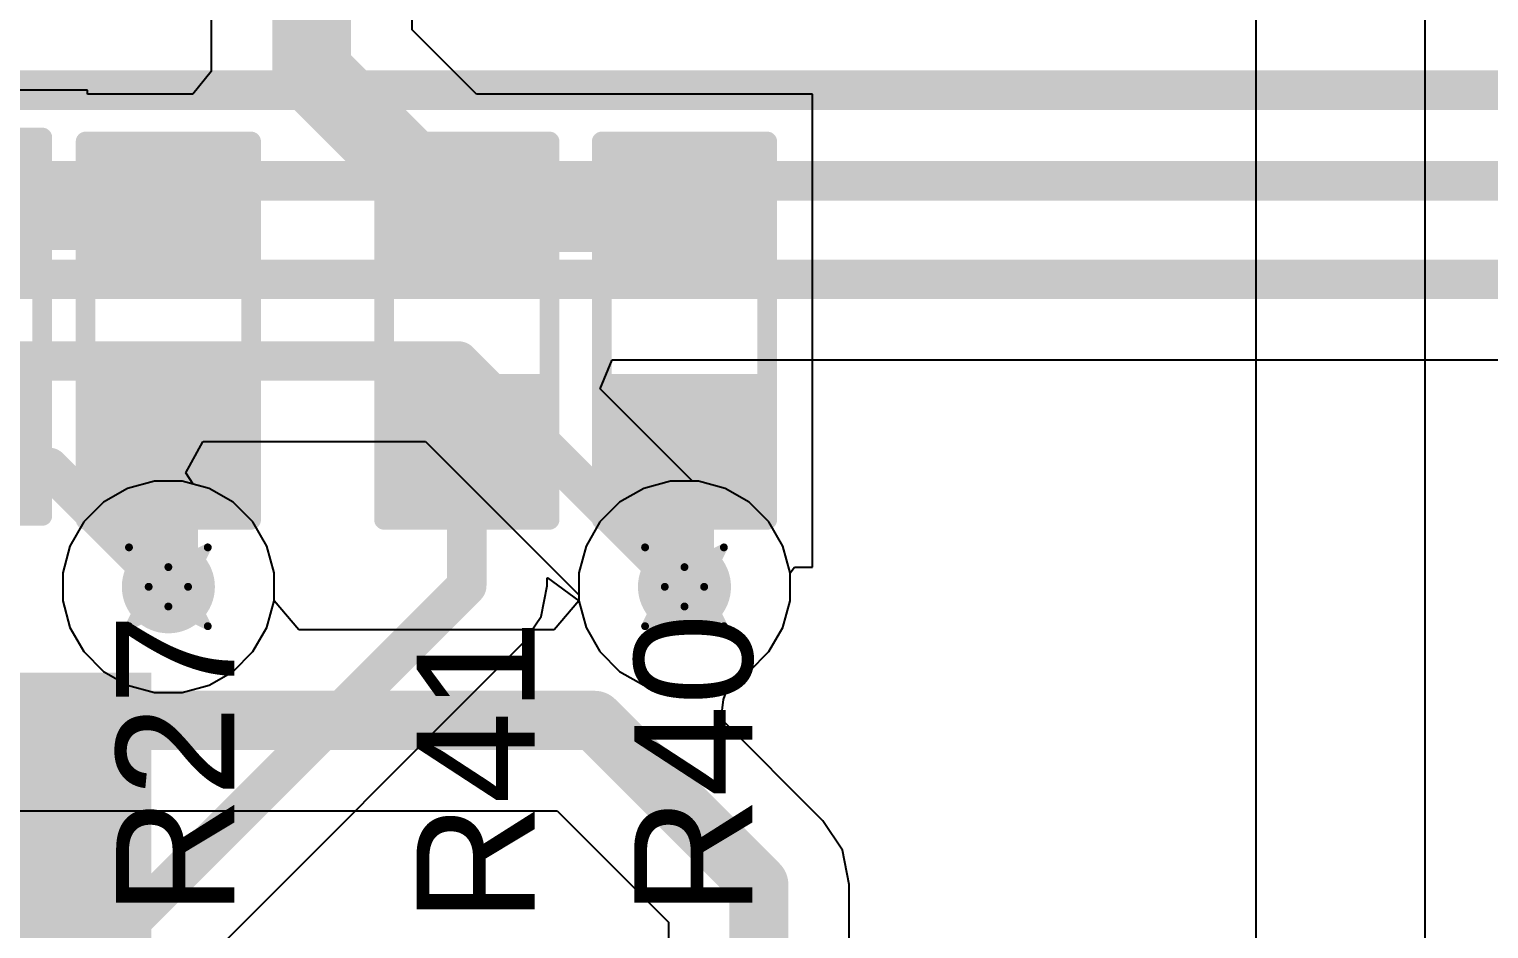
# Model space of a CAD drawing. Header units: inches. Extents: x -36 to 349, y -11 to 240.
# Drawn here: x 143.64 to 153.05, y 89.36 to 95.16 of the extents above; entities that cross this region are included whole.
import ezdxf

# ---------------------------------------------------------------- set-up
doc = ezdxf.new("R2010")
doc.units = ezdxf.units.IN
for name, color, linetype in [('Bottom Layer', 5, 'Continuous'), ('Drill Drawing', 1, 'Continuous'), ('Layer 1', 16, 'Continuous'), ('Layer 2', 76, 'Continuous'), ('Top Layer', 1, 'Continuous'), ('Top Overlay', 2, 'Continuous'), ('Top Paste', 8, 'Continuous'), ('Top Solder', 216, 'Continuous'), ('Via Holes', 16, 'Continuous')]:
    doc.layers.add(name, color=color, linetype=linetype)
doc.styles.add('Arial', font='', dxfattribs={"height": 0.2})
doc.styles.get('Arial').set_extended_font_data('Arial')

# ---------------------------------------------------------------- blocks, each defined once
blk = doc.blocks.new('R___0603_264')
at = {"layer": 'Top Layer'}
for points in [[(-0.381, 0.4445), (-0.381, -0.4445), (-1.143, -0.4445), (-1.143, 0.4445)], [(1.143, 0.4445), (1.143, -0.4445), (0.381, -0.4445), (0.381, 0.4445)]]:
    blk.add_hatch(color=1, dxfattribs=at).paths.add_polyline_path(points)
at = {"layer": 'Top Paste'}
for points in [[(-0.381, 0.4445), (-0.381, -0.4445), (-1.143, -0.4445), (-1.143, 0.4445)], [(1.143, 0.4445), (1.143, -0.4445), (0.381, -0.4445), (0.381, 0.4445)]]:
    blk.add_hatch(color=8, dxfattribs=at).paths.add_polyline_path(points)
at = {"layer": 'Top Solder'}
for points in [[(-0.2794, 0.5461), (-0.2794, -0.5461), (-1.2446, -0.5461), (-1.2446, 0.5461)], [(1.2446, 0.5461), (1.2446, -0.5461), (0.2794, -0.5461), (0.2794, 0.5461)]]:
    blk.add_hatch(color=216, dxfattribs=at).paths.add_polyline_path(points)
at = {"layer": 'Top Overlay'}
for points in [[(-1.2192, 0.5334, 0.127, 0.127, 0), (1.2192, 0.5334, 0.127, 0.127, 0)], [(-1.2192, 0.5334, 0.127, 0.127, 0), (-1.2192, -0.5334, 0.127, 0.127, 0)], [(1.2192, 0.5334, 0.127, 0.127, 0), (1.2192, -0.5334, 0.127, 0.127, 0)], [(-1.2192, -0.5334, 0.127, 0.127, 0), (1.2192, -0.5334, 0.127, 0.127, 0)]]:
    blk.add_lwpolyline(points, format="xyseb", dxfattribs=at)
for points in [[(-1.25095, 0.5334, 0.0635, 0.0635, 1), (-1.18745, 0.5334, 0.0635, 0.0635, 1)], [(-1.25095, 0.5334, 0.0635, 0.0635, 1), (-1.18745, 0.5334, 0.0635, 0.0635, 1)], [(1.18745, 0.5334, 0.0635, 0.0635, 1), (1.25095, 0.5334, 0.0635, 0.0635, 1)], [(1.18745, 0.5334, 0.0635, 0.0635, 1), (1.25095, 0.5334, 0.0635, 0.0635, 1)], [(-1.25095, -0.5334, 0.0635, 0.0635, 1), (-1.18745, -0.5334, 0.0635, 0.0635, 1)], [(-1.25095, -0.5334, 0.0635, 0.0635, 1), (-1.18745, -0.5334, 0.0635, 0.0635, 1)], [(1.18745, -0.5334, 0.0635, 0.0635, 1), (1.25095, -0.5334, 0.0635, 0.0635, 1)], [(1.18745, -0.5334, 0.0635, 0.0635, 1), (1.25095, -0.5334, 0.0635, 0.0635, 1)]]:
    blk.add_lwpolyline(points, format="xyseb", close=True, dxfattribs=at)
blk = doc.blocks.new('R___0603_265')
at = {"layer": 'Top Layer'}
for points in [[(-0.381, 0.4445), (-0.381, -0.4445), (-1.143, -0.4445), (-1.143, 0.4445)], [(1.143, 0.4445), (1.143, -0.4445), (0.381, -0.4445), (0.381, 0.4445)]]:
    blk.add_hatch(color=1, dxfattribs=at).paths.add_polyline_path(points)
at = {"layer": 'Top Paste'}
for points in [[(-0.381, 0.4445), (-0.381, -0.4445), (-1.143, -0.4445), (-1.143, 0.4445)], [(1.143, 0.4445), (1.143, -0.4445), (0.381, -0.4445), (0.381, 0.4445)]]:
    blk.add_hatch(color=8, dxfattribs=at).paths.add_polyline_path(points)
at = {"layer": 'Top Solder'}
for points in [[(-0.2794, 0.5461), (-0.2794, -0.5461), (-1.2446, -0.5461), (-1.2446, 0.5461)], [(1.2446, 0.5461), (1.2446, -0.5461), (0.2794, -0.5461), (0.2794, 0.5461)]]:
    blk.add_hatch(color=216, dxfattribs=at).paths.add_polyline_path(points)
at = {"layer": 'Top Overlay'}
for points in [[(-1.2192, 0.5334, 0.127, 0.127, 0), (1.2192, 0.5334, 0.127, 0.127, 0)], [(-1.2192, 0.5334, 0.127, 0.127, 0), (-1.2192, -0.5334, 0.127, 0.127, 0)], [(1.2192, 0.5334, 0.127, 0.127, 0), (1.2192, -0.5334, 0.127, 0.127, 0)], [(-1.2192, -0.5334, 0.127, 0.127, 0), (1.2192, -0.5334, 0.127, 0.127, 0)]]:
    blk.add_lwpolyline(points, format="xyseb", dxfattribs=at)
for points in [[(-1.25095, 0.5334, 0.0635, 0.0635, 1), (-1.18745, 0.5334, 0.0635, 0.0635, 1)], [(-1.25095, 0.5334, 0.0635, 0.0635, 1), (-1.18745, 0.5334, 0.0635, 0.0635, 1)], [(1.18745, 0.5334, 0.0635, 0.0635, 1), (1.25095, 0.5334, 0.0635, 0.0635, 1)], [(1.18745, 0.5334, 0.0635, 0.0635, 1), (1.25095, 0.5334, 0.0635, 0.0635, 1)], [(-1.25095, -0.5334, 0.0635, 0.0635, 1), (-1.18745, -0.5334, 0.0635, 0.0635, 1)], [(-1.25095, -0.5334, 0.0635, 0.0635, 1), (-1.18745, -0.5334, 0.0635, 0.0635, 1)], [(1.18745, -0.5334, 0.0635, 0.0635, 1), (1.25095, -0.5334, 0.0635, 0.0635, 1)], [(1.18745, -0.5334, 0.0635, 0.0635, 1), (1.25095, -0.5334, 0.0635, 0.0635, 1)]]:
    blk.add_lwpolyline(points, format="xyseb", close=True, dxfattribs=at)
blk = doc.blocks.new('R___0603_277')
at = {"layer": 'Top Layer'}
for points in [[(-0.381, 0.4445), (-0.381, -0.4445), (-1.143, -0.4445), (-1.143, 0.4445)], [(1.143, 0.4445), (1.143, -0.4445), (0.381, -0.4445), (0.381, 0.4445)]]:
    blk.add_hatch(color=1, dxfattribs=at).paths.add_polyline_path(points)
at = {"layer": 'Top Paste'}
for points in [[(-0.381, 0.4445), (-0.381, -0.4445), (-1.143, -0.4445), (-1.143, 0.4445)], [(1.143, 0.4445), (1.143, -0.4445), (0.381, -0.4445), (0.381, 0.4445)]]:
    blk.add_hatch(color=8, dxfattribs=at).paths.add_polyline_path(points)
at = {"layer": 'Top Solder'}
for points in [[(-0.2794, 0.5461), (-0.2794, -0.5461), (-1.2446, -0.5461), (-1.2446, 0.5461)], [(1.2446, 0.5461), (1.2446, -0.5461), (0.2794, -0.5461), (0.2794, 0.5461)]]:
    blk.add_hatch(color=216, dxfattribs=at).paths.add_polyline_path(points)
at = {"layer": 'Top Overlay'}
for points in [[(-1.2192, 0.5334, 0.127, 0.127, 0), (1.2192, 0.5334, 0.127, 0.127, 0)], [(-1.2192, 0.5334, 0.127, 0.127, 0), (-1.2192, -0.5334, 0.127, 0.127, 0)], [(1.2192, 0.5334, 0.127, 0.127, 0), (1.2192, -0.5334, 0.127, 0.127, 0)], [(-1.2192, -0.5334, 0.127, 0.127, 0), (1.2192, -0.5334, 0.127, 0.127, 0)]]:
    blk.add_lwpolyline(points, format="xyseb", dxfattribs=at)
for points in [[(-1.25095, 0.5334, 0.0635, 0.0635, 1), (-1.18745, 0.5334, 0.0635, 0.0635, 1)], [(-1.25095, 0.5334, 0.0635, 0.0635, 1), (-1.18745, 0.5334, 0.0635, 0.0635, 1)], [(1.18745, 0.5334, 0.0635, 0.0635, 1), (1.25095, 0.5334, 0.0635, 0.0635, 1)], [(1.18745, 0.5334, 0.0635, 0.0635, 1), (1.25095, 0.5334, 0.0635, 0.0635, 1)], [(-1.25095, -0.5334, 0.0635, 0.0635, 1), (-1.18745, -0.5334, 0.0635, 0.0635, 1)], [(-1.25095, -0.5334, 0.0635, 0.0635, 1), (-1.18745, -0.5334, 0.0635, 0.0635, 1)], [(1.18745, -0.5334, 0.0635, 0.0635, 1), (1.25095, -0.5334, 0.0635, 0.0635, 1)], [(1.18745, -0.5334, 0.0635, 0.0635, 1), (1.25095, -0.5334, 0.0635, 0.0635, 1)]]:
    blk.add_lwpolyline(points, format="xyseb", close=True, dxfattribs=at)
blk = doc.blocks.new('R___0603_278')
at = {"layer": 'Top Layer'}
for points in [[(-0.381, 0.4445), (-0.381, -0.4445), (-1.143, -0.4445), (-1.143, 0.4445)], [(1.143, 0.4445), (1.143, -0.4445), (0.381, -0.4445), (0.381, 0.4445)]]:
    blk.add_hatch(color=1, dxfattribs=at).paths.add_polyline_path(points)
at = {"layer": 'Top Paste'}
for points in [[(-0.381, 0.4445), (-0.381, -0.4445), (-1.143, -0.4445), (-1.143, 0.4445)], [(1.143, 0.4445), (1.143, -0.4445), (0.381, -0.4445), (0.381, 0.4445)]]:
    blk.add_hatch(color=8, dxfattribs=at).paths.add_polyline_path(points)
at = {"layer": 'Top Solder'}
for points in [[(-0.2794, 0.5461), (-0.2794, -0.5461), (-1.2446, -0.5461), (-1.2446, 0.5461)], [(1.2446, 0.5461), (1.2446, -0.5461), (0.2794, -0.5461), (0.2794, 0.5461)]]:
    blk.add_hatch(color=216, dxfattribs=at).paths.add_polyline_path(points)
at = {"layer": 'Top Overlay'}
for points in [[(-1.2192, 0.5334, 0.127, 0.127, 0), (1.2192, 0.5334, 0.127, 0.127, 0)], [(-1.2192, 0.5334, 0.127, 0.127, 0), (-1.2192, -0.5334, 0.127, 0.127, 0)], [(1.2192, 0.5334, 0.127, 0.127, 0), (1.2192, -0.5334, 0.127, 0.127, 0)], [(-1.2192, -0.5334, 0.127, 0.127, 0), (1.2192, -0.5334, 0.127, 0.127, 0)]]:
    blk.add_lwpolyline(points, format="xyseb", dxfattribs=at)
for points in [[(-1.25095, 0.5334, 0.0635, 0.0635, 1), (-1.18745, 0.5334, 0.0635, 0.0635, 1)], [(-1.25095, 0.5334, 0.0635, 0.0635, 1), (-1.18745, 0.5334, 0.0635, 0.0635, 1)], [(1.18745, 0.5334, 0.0635, 0.0635, 1), (1.25095, 0.5334, 0.0635, 0.0635, 1)], [(1.18745, 0.5334, 0.0635, 0.0635, 1), (1.25095, 0.5334, 0.0635, 0.0635, 1)], [(-1.25095, -0.5334, 0.0635, 0.0635, 1), (-1.18745, -0.5334, 0.0635, 0.0635, 1)], [(-1.25095, -0.5334, 0.0635, 0.0635, 1), (-1.18745, -0.5334, 0.0635, 0.0635, 1)], [(1.18745, -0.5334, 0.0635, 0.0635, 1), (1.25095, -0.5334, 0.0635, 0.0635, 1)], [(1.18745, -0.5334, 0.0635, 0.0635, 1), (1.25095, -0.5334, 0.0635, 0.0635, 1)]]:
    blk.add_lwpolyline(points, format="xyseb", close=True, dxfattribs=at)

msp = doc.modelspace()

# ---------------------------------------------------------------- hatches: boundary and pattern name
at = {"layer": 'Bottom Layer'}
h = msp.add_hatch(color=5, dxfattribs=at)
edge = h.paths.add_edge_path()
edge.add_arc((144.535, 91.567), 0.3, 0, 360)
h = msp.add_hatch(color=5, dxfattribs=at)
edge = h.paths.add_edge_path()
edge.add_arc((147.8624, 91.567), 0.3, 0, 360)
at = {"layer": 'Layer 1'}
h = msp.add_hatch(color=16, dxfattribs=at)
edge = h.paths.add_edge_path()
edge.add_arc((144.535, 91.567), 0.3, 0, 360)
h = msp.add_hatch(color=16, dxfattribs=at)
edge = h.paths.add_edge_path()
edge.add_arc((147.8624, 91.567), 0.3, 0, 360)
msp.add_hatch(color=16, dxfattribs=at).paths.add_polyline_path([(129.413, 76.454), (144.4248, 76.454), (144.4248, 91.013), (129.413, 91.013)])
at = {"layer": 'Layer 2'}
h = msp.add_hatch(color=76, dxfattribs=at)
edge = h.paths.add_edge_path()
edge.add_arc((144.535, 91.567), 0.3, 0, 360)
h = msp.add_hatch(color=76, dxfattribs=at)
edge = h.paths.add_edge_path()
edge.add_arc((147.8624, 91.567), 0.3, 0, 360)
at = {"layer": 'Top Layer'}
h = msp.add_hatch(color=1, dxfattribs=at)
edge = h.paths.add_edge_path()
edge.add_arc((144.535, 91.567), 0.3, 0, 360)
h = msp.add_hatch(color=1, dxfattribs=at)
edge = h.paths.add_edge_path()
edge.add_arc((147.8624, 91.567), 0.3, 0, 360)
at = {"layer": 'Via Holes'}
h = msp.add_hatch(color=7, dxfattribs=at)
edge = h.paths.add_edge_path()
edge.add_arc((144.535, 91.567), 0.15, 0, 360)
h = msp.add_hatch(color=7, dxfattribs=at)
edge = h.paths.add_edge_path()
edge.add_arc((147.8624, 91.567), 0.15, 0, 360)

# ---------------------------------------------------------------- linework, layer by layer
at = {"layer": 'Bottom Layer'}
for p, q in [((147.3186, 92.8433), (147.3963, 93.0308)), ((147.3963, 93.0308), (156.5588, 93.0308)), ((147.9139, 92.248), (147.3186, 92.8433)), ((144.7565, 92.5009), (144.7621, 92.5041)), ((144.7621, 92.5041), (146.1928, 92.5041)), ((146.1928, 92.5041), (147.1814, 91.5155)), ((144.6484, 92.3011), (144.7565, 92.5009)), ((144.6956, 92.229), (144.6484, 92.3011)), ((144.7979, 92.2016), (144.6956, 92.229)), ((147.9521, 92.248), (147.9139, 92.248)), ((148.1253, 92.2016), (147.9521, 92.248)), ((144.9531, 92.1119), (144.7979, 92.2016)), ((148.2805, 92.1119), (148.1253, 92.2016)), ((145.0799, 91.9851), (144.9531, 92.1119)), ((148.4073, 91.9851), (148.2805, 92.1119)), ((145.1696, 91.8299), (145.0799, 91.9851)), ((148.497, 91.8299), (148.4073, 91.9851)), ((145.216, 91.6567), (145.1696, 91.8299)), ((148.5434, 91.6567), (148.497, 91.8299)), ((145.216, 91.4773), (145.216, 91.6567)), ((148.5434, 91.4773), (148.5434, 91.6567)), ((145.3756, 91.2888), (145.216, 91.4773)), ((147.1814, 91.4773), (147.0218, 91.2888)), ((147.1814, 91.5155), (147.1814, 91.4773)), ((148.497, 91.3041), (148.5434, 91.4773)), ((147.0218, 91.2888), (145.3756, 91.2888)), ((148.4073, 91.1489), (148.497, 91.3041)), ((148.2805, 91.0221), (148.4073, 91.1489)), ((148.1522, 90.948), (148.2805, 91.0221)), ((148.1139, 90.8413), (148.1522, 90.948)), ((148.0982, 90.715), (148.1139, 90.8413)), ((148.7537, 90.0594), (148.0982, 90.715)), ((138.7082, 90.1234), (147.0417, 90.1234)), ((147.0417, 90.1234), (147.759, 89.406)), ((148.8801, 89.8704), (148.7537, 90.0594)), ((148.9244, 89.6474), (148.8801, 89.8704)), ((148.9244, 86.6111), (148.9244, 89.6474)), ((147.759, 89.406), (147.759, 86.6111))]:
    msp.add_line(p, q, dxfattribs=at)
for points in [[(96.5102, 94.768, 0.254, 0.254, 0), (157.5074, 94.768, 0.254, 0.254, 0)], [(96.2682, 94.1838, 0.254, 0.254, 0), (157.102, 94.1838, 0.254, 0.254, 0)], [(96.0052, 93.5488, 0.254, 0.254, 0), (156.7734, 93.5488, 0.254, 0.254, 0)], [(133.8654, 93.0221, 0.254, 0.254, 0), (146.4073, 93.0221, 0.254, 0.254, 0)], [(146.4073, 93.0221, 0.254, 0.254, 0), (147.8624, 91.567, 0.254, 0.254, 0)], [(134.265, 92.337, 0.254, 0.254, 0), (143.765, 92.337, 0.254, 0.254, 0)], [(143.765, 92.337, 0.254, 0.254, 0), (144.535, 91.567, 0.254, 0.254, 0)], [(134.4494, 90.7061, 0.381, 0.381, 0), (147.283, 90.7061, 0.381, 0.381, 0)], [(147.283, 90.7061, 0.381, 0.381, 0), (148.3417, 89.6474, 0.381, 0.381, 0)], [(148.3417, 85.3801, 0.381, 0.381, 0), (148.3417, 89.6474, 0.381, 0.381, 0)]]:
    msp.add_lwpolyline(points, format="xyseb", dxfattribs=at)
for points in [[(146.3438, 93.0221, 0.127, 0.127, 1), (146.4708, 93.0221, 0.127, 0.127, 1)], [(146.3438, 93.0221, 0.127, 0.127, 1), (146.4708, 93.0221, 0.127, 0.127, 1)], [(143.7015, 92.337, 0.127, 0.127, 1), (143.8285, 92.337, 0.127, 0.127, 1)], [(143.7015, 92.337, 0.127, 0.127, 1), (143.8285, 92.337, 0.127, 0.127, 1)], [(144.4715, 91.567, 0.127, 0.127, 1), (144.5985, 91.567, 0.127, 0.127, 1)], [(147.7989, 91.567, 0.127, 0.127, 1), (147.9259, 91.567, 0.127, 0.127, 1)], [(147.1878, 90.7061, 0.1905, 0.1905, 1), (147.3783, 90.7061, 0.1905, 0.1905, 1)], [(147.1878, 90.7061, 0.1905, 0.1905, 1), (147.3783, 90.7061, 0.1905, 0.1905, 1)], [(148.2465, 89.6474, 0.1905, 0.1905, 1), (148.437, 89.6474, 0.1905, 0.1905, 1)], [(148.2465, 89.6474, 0.1905, 0.1905, 1), (148.437, 89.6474, 0.1905, 0.1905, 1)]]:
    msp.add_lwpolyline(points, format="xyseb", close=True, dxfattribs=at)
at = {"layer": 'Drill Drawing'}
for points in [[(144.281, 91.821, 0.0508, 0.0508, 0), (144.535, 91.694, 0.0508, 0.0508, 0)], [(144.281, 91.821, 0.0508, 0.0508, 0), (144.408, 91.567, 0.0508, 0.0508, 0)], [(144.535, 91.694, 0.0508, 0.0508, 0), (144.789, 91.821, 0.0508, 0.0508, 0)], [(144.662, 91.567, 0.0508, 0.0508, 0), (144.789, 91.821, 0.0508, 0.0508, 0)], [(147.6084, 91.821, 0.0508, 0.0508, 0), (147.8624, 91.694, 0.0508, 0.0508, 0)], [(147.6084, 91.821, 0.0508, 0.0508, 0), (147.7354, 91.567, 0.0508, 0.0508, 0)], [(147.8624, 91.694, 0.0508, 0.0508, 0), (148.1164, 91.821, 0.0508, 0.0508, 0)], [(147.9894, 91.567, 0.0508, 0.0508, 0), (148.1164, 91.821, 0.0508, 0.0508, 0)], [(144.281, 91.313, 0.0508, 0.0508, 0), (144.408, 91.567, 0.0508, 0.0508, 0)], [(144.662, 91.567, 0.0508, 0.0508, 0), (144.789, 91.313, 0.0508, 0.0508, 0)], [(147.6084, 91.313, 0.0508, 0.0508, 0), (147.7354, 91.567, 0.0508, 0.0508, 0)], [(147.9894, 91.567, 0.0508, 0.0508, 0), (148.1164, 91.313, 0.0508, 0.0508, 0)], [(144.281, 91.313, 0.0508, 0.0508, 0), (144.535, 91.44, 0.0508, 0.0508, 0)], [(144.535, 91.44, 0.0508, 0.0508, 0), (144.789, 91.313, 0.0508, 0.0508, 0)], [(147.6084, 91.313, 0.0508, 0.0508, 0), (147.8624, 91.44, 0.0508, 0.0508, 0)], [(147.8624, 91.44, 0.0508, 0.0508, 0), (148.1164, 91.313, 0.0508, 0.0508, 0)]]:
    msp.add_lwpolyline(points, format="xyseb", dxfattribs=at)
for points in [[(144.2683, 91.821, 0.0254, 0.0254, 1), (144.2937, 91.821, 0.0254, 0.0254, 1)], [(144.2683, 91.821, 0.0254, 0.0254, 1), (144.2937, 91.821, 0.0254, 0.0254, 1)], [(144.7763, 91.821, 0.0254, 0.0254, 1), (144.8017, 91.821, 0.0254, 0.0254, 1)], [(144.7763, 91.821, 0.0254, 0.0254, 1), (144.8017, 91.821, 0.0254, 0.0254, 1)], [(147.5957, 91.821, 0.0254, 0.0254, 1), (147.6211, 91.821, 0.0254, 0.0254, 1)], [(147.5957, 91.821, 0.0254, 0.0254, 1), (147.6211, 91.821, 0.0254, 0.0254, 1)], [(148.1037, 91.821, 0.0254, 0.0254, 1), (148.1291, 91.821, 0.0254, 0.0254, 1)], [(148.1037, 91.821, 0.0254, 0.0254, 1), (148.1291, 91.821, 0.0254, 0.0254, 1)], [(144.5223, 91.694, 0.0254, 0.0254, 1), (144.5477, 91.694, 0.0254, 0.0254, 1)], [(144.5223, 91.694, 0.0254, 0.0254, 1), (144.5477, 91.694, 0.0254, 0.0254, 1)], [(147.8497, 91.694, 0.0254, 0.0254, 1), (147.8751, 91.694, 0.0254, 0.0254, 1)], [(147.8497, 91.694, 0.0254, 0.0254, 1), (147.8751, 91.694, 0.0254, 0.0254, 1)], [(144.3953, 91.567, 0.0254, 0.0254, 1), (144.4207, 91.567, 0.0254, 0.0254, 1)], [(144.3953, 91.567, 0.0254, 0.0254, 1), (144.4207, 91.567, 0.0254, 0.0254, 1)], [(144.6493, 91.567, 0.0254, 0.0254, 1), (144.6747, 91.567, 0.0254, 0.0254, 1)], [(144.6493, 91.567, 0.0254, 0.0254, 1), (144.6747, 91.567, 0.0254, 0.0254, 1)], [(147.7227, 91.567, 0.0254, 0.0254, 1), (147.7481, 91.567, 0.0254, 0.0254, 1)], [(147.7227, 91.567, 0.0254, 0.0254, 1), (147.7481, 91.567, 0.0254, 0.0254, 1)], [(147.9767, 91.567, 0.0254, 0.0254, 1), (148.0021, 91.567, 0.0254, 0.0254, 1)], [(147.9767, 91.567, 0.0254, 0.0254, 1), (148.0021, 91.567, 0.0254, 0.0254, 1)], [(144.5223, 91.44, 0.0254, 0.0254, 1), (144.5477, 91.44, 0.0254, 0.0254, 1)], [(144.5223, 91.44, 0.0254, 0.0254, 1), (144.5477, 91.44, 0.0254, 0.0254, 1)], [(147.8497, 91.44, 0.0254, 0.0254, 1), (147.8751, 91.44, 0.0254, 0.0254, 1)], [(147.8497, 91.44, 0.0254, 0.0254, 1), (147.8751, 91.44, 0.0254, 0.0254, 1)], [(144.2683, 91.313, 0.0254, 0.0254, 1), (144.2937, 91.313, 0.0254, 0.0254, 1)], [(144.2683, 91.313, 0.0254, 0.0254, 1), (144.2937, 91.313, 0.0254, 0.0254, 1)], [(144.7763, 91.313, 0.0254, 0.0254, 1), (144.8017, 91.313, 0.0254, 0.0254, 1)], [(144.7763, 91.313, 0.0254, 0.0254, 1), (144.8017, 91.313, 0.0254, 0.0254, 1)], [(147.5957, 91.313, 0.0254, 0.0254, 1), (147.6211, 91.313, 0.0254, 0.0254, 1)], [(147.5957, 91.313, 0.0254, 0.0254, 1), (147.6211, 91.313, 0.0254, 0.0254, 1)], [(148.1037, 91.313, 0.0254, 0.0254, 1), (148.1291, 91.313, 0.0254, 0.0254, 1)], [(148.1037, 91.313, 0.0254, 0.0254, 1), (148.1291, 91.313, 0.0254, 0.0254, 1)]]:
    msp.add_lwpolyline(points, format="xyseb", close=True, dxfattribs=at)
at = {"layer": 'Layer 1'}
for p, q in [((144.4453, 92.248), (144.2721, 92.2016)), ((144.6247, 92.248), (144.4453, 92.248)), ((144.7979, 92.2016), (144.6247, 92.248)), ((147.7727, 92.248), (147.5995, 92.2016)), ((147.9521, 92.248), (147.7727, 92.248)), ((148.1253, 92.2016), (147.9521, 92.248)), ((144.2721, 92.2016), (144.1169, 92.1119)), ((144.9531, 92.1119), (144.7979, 92.2016)), ((147.5995, 92.2016), (147.4443, 92.1119)), ((148.2805, 92.1119), (148.1253, 92.2016)), ((144.1169, 92.1119), (143.9901, 91.9851)), ((145.0799, 91.9851), (144.9531, 92.1119)), ((147.4443, 92.1119), (147.3175, 91.9851)), ((148.4073, 91.9851), (148.2805, 92.1119)), ((143.9901, 91.9851), (143.9004, 91.8299)), ((145.1696, 91.8299), (145.0799, 91.9851)), ((147.3175, 91.9851), (147.2278, 91.8299)), ((148.497, 91.8299), (148.4073, 91.9851)), ((143.9004, 91.8299), (143.854, 91.6567)), ((145.216, 91.6567), (145.1696, 91.8299)), ((147.2278, 91.8299), (147.1814, 91.6567)), ((148.5434, 91.6567), (148.497, 91.8299)), ((143.854, 91.6567), (143.854, 91.4773)), ((145.216, 91.4773), (145.216, 91.6567)), ((147.1814, 91.6567), (147.1814, 91.4773)), ((148.5434, 91.4773), (148.5434, 91.6567)), ((143.854, 91.4773), (143.9004, 91.3041)), ((145.1696, 91.3041), (145.216, 91.4773)), ((147.1814, 91.4773), (147.2278, 91.3041)), ((148.497, 91.3041), (148.5434, 91.4773)), ((143.9004, 91.3041), (143.9901, 91.1489)), ((145.0799, 91.1489), (145.1696, 91.3041)), ((147.2278, 91.3041), (147.3175, 91.1489)), ((148.4073, 91.1489), (148.497, 91.3041)), ((143.9901, 91.1489), (144.1169, 91.0221)), ((144.9531, 91.0221), (145.0799, 91.1489)), ((147.3175, 91.1489), (147.4443, 91.0221)), ((148.2805, 91.0221), (148.4073, 91.1489)), ((144.1169, 91.0221), (144.2721, 90.9324)), ((144.7979, 90.9324), (144.9531, 91.0221)), ((147.4443, 91.0221), (147.5995, 90.9324)), ((148.1253, 90.9324), (148.2805, 91.0221)), ((144.2721, 90.9324), (144.4453, 90.886)), ((144.6247, 90.886), (144.7979, 90.9324)), ((147.5995, 90.9324), (147.7727, 90.886)), ((147.9521, 90.886), (148.1253, 90.9324)), ((144.4453, 90.886), (144.6247, 90.886)), ((147.7727, 90.886), (147.9521, 90.886))]:
    msp.add_line(p, q, dxfattribs=at)
at = {"layer": 'Layer 2'}
for p, q in [((152.6376, 89.0767), (152.6376, 111.4806)), ((151.5454, 110.363), (151.5454, 89.0038)), ((144.4453, 92.248), (144.2721, 92.2016)), ((144.6247, 92.248), (144.4453, 92.248)), ((144.7979, 92.2016), (144.6247, 92.248)), ((147.7727, 92.248), (147.5995, 92.2016)), ((147.9521, 92.248), (147.7727, 92.248)), ((148.1253, 92.2016), (147.9521, 92.248)), ((144.2721, 92.2016), (144.1169, 92.1119)), ((144.9531, 92.1119), (144.7979, 92.2016)), ((147.5995, 92.2016), (147.4443, 92.1119)), ((148.2805, 92.1119), (148.1253, 92.2016)), ((144.1169, 92.1119), (143.9901, 91.9851)), ((145.0799, 91.9851), (144.9531, 92.1119)), ((147.4443, 92.1119), (147.3175, 91.9851)), ((148.4073, 91.9851), (148.2805, 92.1119)), ((143.9901, 91.9851), (143.9004, 91.8299)), ((145.1696, 91.8299), (145.0799, 91.9851)), ((147.3175, 91.9851), (147.2278, 91.8299)), ((148.497, 91.8299), (148.4073, 91.9851)), ((143.9004, 91.8299), (143.854, 91.6567)), ((145.216, 91.6567), (145.1696, 91.8299)), ((147.2278, 91.8299), (147.1814, 91.6567)), ((148.5434, 91.6567), (148.497, 91.8299)), ((143.854, 91.6567), (143.854, 91.4773)), ((145.216, 91.4773), (145.216, 91.6567)), ((147.1814, 91.6567), (147.1814, 91.4773)), ((148.5434, 91.4773), (148.5434, 91.6567)), ((143.854, 91.4773), (143.9004, 91.3041)), ((145.1696, 91.3041), (145.216, 91.4773)), ((147.1814, 91.4773), (147.2278, 91.3041)), ((148.497, 91.3041), (148.5434, 91.4773)), ((143.9004, 91.3041), (143.9901, 91.1489)), ((145.0799, 91.1489), (145.1696, 91.3041)), ((147.2278, 91.3041), (147.3175, 91.1489)), ((148.4073, 91.1489), (148.497, 91.3041)), ((143.9901, 91.1489), (144.1169, 91.0221)), ((144.9531, 91.0221), (145.0799, 91.1489)), ((147.3175, 91.1489), (147.4443, 91.0221)), ((148.2805, 91.0221), (148.4073, 91.1489)), ((144.1169, 91.0221), (144.2721, 90.9324)), ((144.7979, 90.9324), (144.9531, 91.0221)), ((147.4443, 91.0221), (147.5995, 90.9324)), ((148.1253, 90.9324), (148.2805, 91.0221)), ((144.2721, 90.9324), (144.4453, 90.886)), ((144.6247, 90.886), (144.7979, 90.9324)), ((147.5995, 90.9324), (147.7727, 90.886)), ((147.9521, 90.886), (148.1253, 90.9324)), ((144.4453, 90.886), (144.6247, 90.886)), ((147.7727, 90.886), (147.9521, 90.886))]:
    msp.add_line(p, q, dxfattribs=at)
at = {"layer": 'Top Layer'}
for p, q in [((144.8116, 96.0682), (144.8116, 94.8881)), ((146.1064, 95.1563), (146.1064, 96.0682)), ((146.5207, 94.742), (146.1064, 95.1563)), ((144.8116, 94.8881), (144.6917, 94.742)), ((144.0143, 94.7674), (143.2457, 94.7674)), ((144.0143, 94.742), (144.0143, 94.7674)), ((144.6917, 94.742), (144.0143, 94.742)), ((148.6879, 94.742), (146.5207, 94.742)), ((148.6879, 93.218), (148.6879, 94.742)), ((148.6879, 91.694), (148.6879, 93.218)), ((148.5434, 91.6567), (148.5721, 91.694)), ((148.5721, 91.694), (148.6879, 91.694)), ((146.9375, 91.3756), (146.977, 91.5738)), ((146.977, 91.6247), (146.9782, 91.6249)), ((146.977, 91.5738), (146.977, 91.6247)), ((146.9782, 91.6249), (147.1814, 91.4773)), ((148.5434, 91.4773), (148.5434, 91.6567)), ((147.1814, 91.4773), (147.2278, 91.3041)), ((148.497, 91.3041), (148.5434, 91.4773)), ((146.8252, 91.2075), (146.9375, 91.3756)), ((147.2278, 91.3041), (147.3175, 91.1489)), ((148.4073, 91.1489), (148.497, 91.3041)), ((144.3164, 88.6987), (146.8252, 91.2075)), ((147.3175, 91.1489), (147.4443, 91.0221)), ((148.2805, 91.0221), (148.4073, 91.1489)), ((147.4443, 91.0221), (147.5995, 90.9324)), ((148.1253, 90.9324), (148.2805, 91.0221)), ((147.5995, 90.9324), (147.7727, 90.886)), ((147.9521, 90.886), (148.1253, 90.9324)), ((147.7727, 90.886), (147.9521, 90.886))]:
    msp.add_line(p, q, dxfattribs=at)
for points in [[(145.459, 94.8881, 0.508, 0.508, 0), (145.459, 97.3492, 0.508, 0.508, 0)], [(145.459, 94.8881, 0.508, 0.508, 0), (146.2401, 94.107, 0.508, 0.508, 0)], [(146.2401, 94.107, 0.508, 0.508, 0), (146.332, 94.107, 0.508, 0.508, 0)], [(146.332, 94.107, 0.508, 0.508, 0), (146.459, 93.98, 0.508, 0.508, 0)], [(143.2015, 93.9927, 0.508, 0.508, 0), (144.5223, 93.9927, 0.508, 0.508, 0)], [(144.5223, 93.9927, 0.508, 0.508, 0), (144.535, 93.98, 0.508, 0.508, 0)], [(146.459, 93.98, 0.508, 0.508, 0), (147.8624, 93.98, 0.508, 0.508, 0)], [(144.535, 91.567, 0.381, 0.381, 0), (144.535, 92.456, 0.381, 0.381, 0)], [(147.8624, 91.567, 0.381, 0.381, 0), (147.8624, 92.456, 0.381, 0.381, 0)], [(146.459, 91.5738, 0.254, 0.254, 0), (146.459, 92.456, 0.254, 0.254, 0)], [(143.7984, 88.9132, 0.254, 0.254, 0), (146.459, 91.5738, 0.254, 0.254, 0)]]:
    msp.add_lwpolyline(points, format="xyseb", dxfattribs=at)
for points in [[(145.332, 94.8881, 0.254, 0.254, 1), (145.586, 94.8881, 0.254, 0.254, 1)], [(145.332, 94.8881, 0.254, 0.254, 1), (145.586, 94.8881, 0.254, 0.254, 1)], [(146.1131, 94.107, 0.254, 0.254, 1), (146.3671, 94.107, 0.254, 0.254, 1)], [(146.1131, 94.107, 0.254, 0.254, 1), (146.3671, 94.107, 0.254, 0.254, 1)], [(146.205, 94.107, 0.254, 0.254, 1), (146.459, 94.107, 0.254, 0.254, 1)], [(146.205, 94.107, 0.254, 0.254, 1), (146.459, 94.107, 0.254, 0.254, 1)], [(144.3953, 93.9927, 0.254, 0.254, 1), (144.6493, 93.9927, 0.254, 0.254, 1)], [(144.3953, 93.9927, 0.254, 0.254, 1), (144.6493, 93.9927, 0.254, 0.254, 1)], [(144.408, 93.98, 0.254, 0.254, 1), (144.662, 93.98, 0.254, 0.254, 1)], [(146.332, 93.98, 0.254, 0.254, 1), (146.586, 93.98, 0.254, 0.254, 1)], [(146.332, 93.98, 0.254, 0.254, 1), (146.586, 93.98, 0.254, 0.254, 1)], [(147.7354, 93.98, 0.254, 0.254, 1), (147.9894, 93.98, 0.254, 0.254, 1)], [(144.4397, 92.456, 0.1905, 0.1905, 1), (144.6302, 92.456, 0.1905, 0.1905, 1)], [(147.7671, 92.456, 0.1905, 0.1905, 1), (147.9576, 92.456, 0.1905, 0.1905, 1)], [(146.3955, 92.456, 0.127, 0.127, 1), (146.5225, 92.456, 0.127, 0.127, 1)], [(144.4397, 91.567, 0.1905, 0.1905, 1), (144.6302, 91.567, 0.1905, 0.1905, 1)], [(147.7671, 91.567, 0.1905, 0.1905, 1), (147.9576, 91.567, 0.1905, 0.1905, 1)], [(146.3955, 91.5738, 0.127, 0.127, 1), (146.5225, 91.5738, 0.127, 0.127, 1)], [(146.3955, 91.5738, 0.127, 0.127, 1), (146.5225, 91.5738, 0.127, 0.127, 1)]]:
    msp.add_lwpolyline(points, format="xyseb", close=True, dxfattribs=at)

# ---------------------------------------------------------------- block references
at = {"rotation": 90}
for name, p in [('R___0603_277', (143.1888, 93.2434)), ('R___0603_278', (144.535, 93.218)), ('R___0603_264', (146.459, 93.218)), ('R___0603_265', (147.8624, 93.218))]:
    msp.add_blockref(name, p, dxfattribs=at)

# ---------------------------------------------------------------- texts
at = {"layer": 'Top Overlay', "style": 'Arial'}
for s, p in [('R27', (144.9601, 89.4429)), ('R41', (146.8968, 89.4005)), ('R40', (148.3002, 89.4429))]:
    msp.add_text(s, height=0.762, rotation=90, dxfattribs=at).set_placement(p)

doc.saveas('drawing.dxf')
